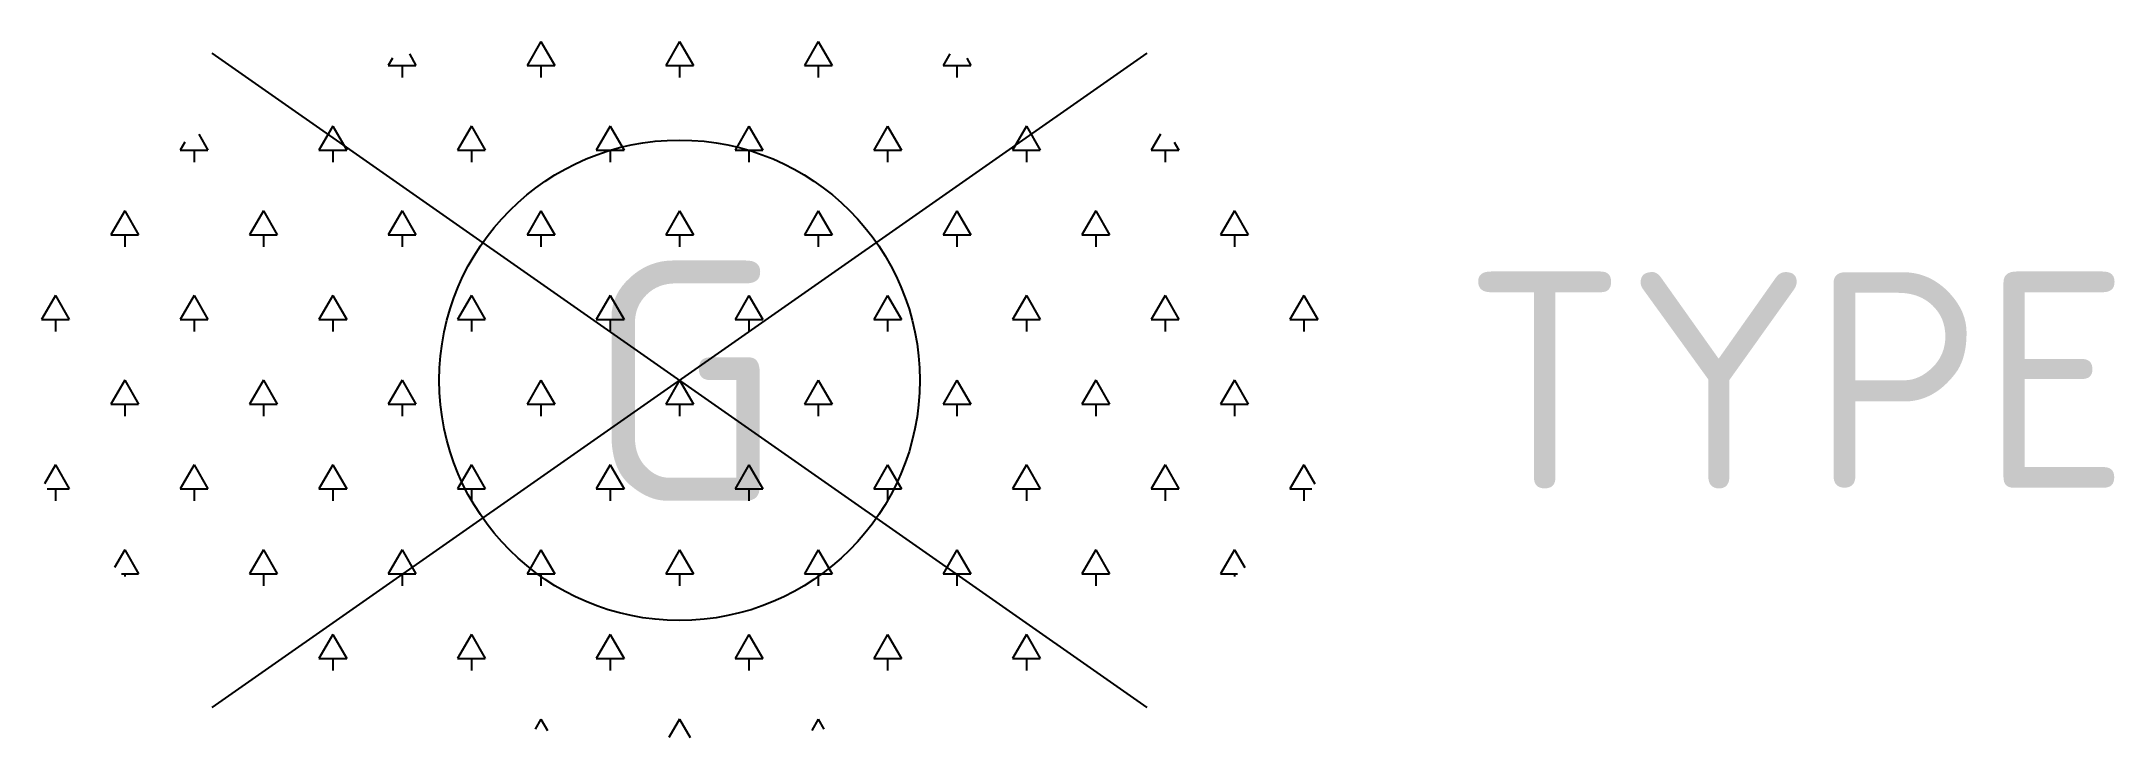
# Model space of a CAD drawing. Extents: x -5.3 to 11.9, y -3 to 2.8.
import ezdxf
from ezdxf.enums import TextEntityAlignment as Align

# ---------------------------------------------------------------- set-up
doc = ezdxf.new("R2010")
doc.units = 0
doc.styles.add('NLCS-ISO', font='NLCS-ISO.ttf')

msp = doc.modelspace()

# ---------------------------------------------------------------- linework, layer by layer
for p, q in [((-1.155, 2.821), (-1.27, 2.621)), ((-1.155, 2.821), (-1.039, 2.621)), ((0, 2.821), (-0.115, 2.621)), ((0, 2.821), (0.115, 2.621)), ((1.155, 2.821), (1.039, 2.621)), ((1.155, 2.821), (1.27, 2.621)), ((-3.891, -2.724), (3.891, 2.724)), ((3.891, -2.724), (-3.891, 2.724)), ((-2.39, 2.682), (-2.425, 2.621)), ((-2.425, 2.621), (-2.194, 2.621)), ((-2.309, 2.621), (-2.309, 2.521)), ((-2.249, 2.717), (-2.194, 2.621)), ((-1.27, 2.621), (-1.039, 2.621)), ((-1.155, 2.621), (-1.155, 2.521)), ((-0.115, 2.621), (0.115, 2.621)), ((0, 2.621), (0, 2.521)), ((1.039, 2.621), (1.27, 2.621)), ((1.155, 2.621), (1.155, 2.521)), ((2.249, 2.717), (2.194, 2.621)), ((2.194, 2.621), (2.425, 2.621)), ((2.309, 2.621), (2.309, 2.521)), ((2.39, 2.682), (2.425, 2.621)), ((-2.887, 2.116), (-3.002, 1.916)), ((-2.887, 2.116), (-2.771, 1.916)), ((-1.732, 2.116), (-1.848, 1.916)), ((-1.732, 2.116), (-1.617, 1.916)), ((-0.577, 2.116), (-0.693, 1.916)), ((-0.577, 2.116), (-0.462, 1.916)), ((0.577, 2.116), (0.462, 1.916)), ((0.577, 2.116), (0.693, 1.916)), ((1.732, 2.116), (1.617, 1.916)), ((1.732, 2.116), (1.848, 1.916)), ((2.887, 2.116), (2.771, 1.916)), ((2.887, 2.116), (3.002, 1.916)), ((-4.118, 1.983), (-4.157, 1.916)), ((-4.157, 1.916), (-3.926, 1.916)), ((-4.041, 1.916), (-4.041, 1.816)), ((-4.003, 2.05), (-3.926, 1.916)), ((-3.002, 1.916), (-2.771, 1.916)), ((-2.887, 1.916), (-2.887, 1.816)), ((-1.848, 1.916), (-1.617, 1.916)), ((-1.732, 1.916), (-1.732, 1.816)), ((-0.693, 1.916), (-0.462, 1.916)), ((-0.577, 1.916), (-0.577, 1.816)), ((0.462, 1.916), (0.693, 1.916)), ((0.577, 1.916), (0.577, 1.816)), ((1.617, 1.916), (1.848, 1.916)), ((1.732, 1.916), (1.732, 1.816)), ((2.771, 1.916), (3.002, 1.916)), ((2.887, 1.916), (2.887, 1.816)), ((4.003, 2.05), (3.926, 1.916)), ((3.926, 1.916), (4.157, 1.916)), ((4.041, 1.916), (4.041, 1.816)), ((4.118, 1.983), (4.157, 1.916)), ((-4.619, 1.411), (-4.734, 1.211)), ((-4.619, 1.411), (-4.503, 1.211)), ((-3.464, 1.411), (-3.58, 1.211)), ((-3.464, 1.411), (-3.349, 1.211)), ((-2.309, 1.411), (-2.425, 1.211)), ((-2.309, 1.411), (-2.194, 1.211)), ((-1.155, 1.411), (-1.27, 1.211)), ((-1.155, 1.411), (-1.039, 1.211)), ((0, 1.411), (-0.115, 1.211)), ((0, 1.411), (0.115, 1.211)), ((1.155, 1.411), (1.039, 1.211)), ((1.155, 1.411), (1.27, 1.211)), ((2.309, 1.411), (2.194, 1.211)), ((2.309, 1.411), (2.425, 1.211)), ((3.464, 1.411), (3.349, 1.211)), ((3.464, 1.411), (3.58, 1.211)), ((4.619, 1.411), (4.503, 1.211)), ((4.619, 1.411), (4.734, 1.211)), ((-4.734, 1.211), (-4.503, 1.211)), ((-4.619, 1.211), (-4.619, 1.111)), ((-3.58, 1.211), (-3.349, 1.211)), ((-3.464, 1.211), (-3.464, 1.111)), ((-2.425, 1.211), (-2.194, 1.211)), ((-2.309, 1.211), (-2.309, 1.111)), ((-1.27, 1.211), (-1.039, 1.211)), ((-1.155, 1.211), (-1.155, 1.111)), ((-0.115, 1.211), (0.115, 1.211)), ((0, 1.211), (0, 1.111)), ((1.039, 1.211), (1.27, 1.211)), ((1.155, 1.211), (1.155, 1.111)), ((2.194, 1.211), (2.425, 1.211)), ((2.309, 1.211), (2.309, 1.111)), ((3.349, 1.211), (3.58, 1.211)), ((3.464, 1.211), (3.464, 1.111)), ((4.503, 1.211), (4.734, 1.211)), ((4.619, 1.211), (4.619, 1.111)), ((-5.196, 0.705), (-5.312, 0.505)), ((-5.196, 0.705), (-5.081, 0.505)), ((-4.041, 0.705), (-4.157, 0.505)), ((-4.041, 0.705), (-3.926, 0.505)), ((-2.887, 0.705), (-3.002, 0.505)), ((-2.887, 0.705), (-2.771, 0.505)), ((-1.732, 0.705), (-1.848, 0.505)), ((-1.732, 0.705), (-1.617, 0.505)), ((-0.577, 0.705), (-0.693, 0.505)), ((-0.577, 0.705), (-0.462, 0.505)), ((0.577, 0.705), (0.462, 0.505)), ((0.577, 0.705), (0.693, 0.505)), ((1.732, 0.705), (1.617, 0.505)), ((1.732, 0.705), (1.848, 0.505)), ((2.887, 0.705), (2.771, 0.505)), ((2.887, 0.705), (3.002, 0.505)), ((4.041, 0.705), (3.926, 0.505)), ((4.041, 0.705), (4.157, 0.505)), ((5.196, 0.705), (5.081, 0.505)), ((5.196, 0.705), (5.312, 0.505)), ((-5.312, 0.505), (-5.081, 0.505)), ((-5.196, 0.505), (-5.196, 0.405)), ((-4.157, 0.505), (-3.926, 0.505)), ((-4.041, 0.505), (-4.041, 0.405)), ((-3.002, 0.505), (-2.771, 0.505)), ((-2.887, 0.505), (-2.887, 0.405)), ((-1.848, 0.505), (-1.617, 0.505)), ((-1.732, 0.505), (-1.732, 0.405)), ((-0.693, 0.505), (-0.462, 0.505)), ((-0.577, 0.505), (-0.577, 0.405)), ((0.462, 0.505), (0.693, 0.505)), ((0.577, 0.505), (0.577, 0.405)), ((1.617, 0.505), (1.848, 0.505)), ((1.732, 0.505), (1.732, 0.405)), ((2.771, 0.505), (3.002, 0.505)), ((2.887, 0.505), (2.887, 0.405)), ((3.926, 0.505), (4.157, 0.505)), ((4.041, 0.505), (4.041, 0.405)), ((5.081, 0.505), (5.312, 0.505)), ((5.196, 0.505), (5.196, 0.405)), ((-4.619, 0), (-4.734, -0.2)), ((-4.619, 0), (-4.503, -0.2)), ((-3.464, 0), (-3.58, -0.2)), ((-3.464, 0), (-3.349, -0.2)), ((-2.309, 0), (-2.425, -0.2)), ((-2.309, 0), (-2.194, -0.2)), ((-1.155, 0), (-1.27, -0.2)), ((-1.155, 0), (-1.039, -0.2)), ((0, 0), (-0.115, -0.2)), ((0, 0), (0.115, -0.2)), ((1.155, 0), (1.27, -0.2)), ((2.309, 0), (2.425, -0.2)), ((3.464, 0), (3.58, -0.2)), ((4.619, 0), (4.734, -0.2)), ((1.155, 0), (1.039, -0.2)), ((2.309, 0), (2.194, -0.2)), ((3.464, 0), (3.349, -0.2)), ((4.619, 0), (4.503, -0.2)), ((-4.734, -0.2), (-4.503, -0.2)), ((-4.619, -0.2), (-4.619, -0.3)), ((-3.58, -0.2), (-3.349, -0.2)), ((-3.464, -0.2), (-3.464, -0.3)), ((-2.425, -0.2), (-2.194, -0.2)), ((-2.309, -0.2), (-2.309, -0.3)), ((-1.27, -0.2), (-1.039, -0.2)), ((-1.155, -0.2), (-1.155, -0.3)), ((-0.115, -0.2), (0.115, -0.2)), ((0, -0.2), (0, -0.3)), ((1.039, -0.2), (1.27, -0.2)), ((1.155, -0.2), (1.155, -0.3)), ((2.194, -0.2), (2.425, -0.2)), ((2.309, -0.2), (2.309, -0.3)), ((3.349, -0.2), (3.58, -0.2)), ((3.464, -0.2), (3.464, -0.3)), ((4.503, -0.2), (4.734, -0.2)), ((4.619, -0.2), (4.619, -0.3)), ((-5.196, -0.705), (-5.287, -0.863)), ((-5.196, -0.705), (-5.081, -0.905)), ((-4.041, -0.705), (-4.157, -0.905)), ((-4.041, -0.705), (-3.926, -0.905)), ((-2.887, -0.705), (-3.002, -0.905)), ((-2.887, -0.705), (-2.771, -0.905)), ((-1.732, -0.705), (-1.848, -0.905)), ((-1.732, -0.705), (-1.617, -0.905)), ((-0.577, -0.705), (-0.693, -0.905)), ((-0.577, -0.705), (-0.462, -0.905)), ((0.577, -0.705), (0.462, -0.905)), ((0.577, -0.705), (0.693, -0.905)), ((1.732, -0.705), (1.617, -0.905)), ((1.732, -0.705), (1.848, -0.905)), ((2.887, -0.705), (2.771, -0.905)), ((2.887, -0.705), (3.002, -0.905)), ((4.041, -0.705), (3.926, -0.905)), ((4.041, -0.705), (4.157, -0.905)), ((5.196, -0.705), (5.081, -0.905)), ((5.196, -0.705), (5.287, -0.863)), ((-5.263, -0.905), (-5.081, -0.905)), ((-5.196, -0.905), (-5.196, -1.005)), ((-4.157, -0.905), (-3.926, -0.905)), ((-4.041, -0.905), (-4.041, -1.005)), ((-3.002, -0.905), (-2.771, -0.905)), ((-2.887, -0.905), (-2.887, -1.005)), ((-1.848, -0.905), (-1.617, -0.905)), ((-1.732, -0.905), (-1.732, -1.005)), ((-0.693, -0.905), (-0.462, -0.905)), ((-0.577, -0.905), (-0.577, -1.005)), ((0.462, -0.905), (0.693, -0.905)), ((0.577, -0.905), (0.577, -1.005)), ((1.617, -0.905), (1.848, -0.905)), ((1.732, -0.905), (1.732, -1.005)), ((2.771, -0.905), (3.002, -0.905)), ((2.887, -0.905), (2.887, -1.005)), ((3.926, -0.905), (4.157, -0.905)), ((4.041, -0.905), (4.041, -1.005)), ((5.081, -0.905), (5.263, -0.905)), ((5.196, -0.905), (5.196, -1.005)), ((-4.619, -1.411), (-4.705, -1.56)), ((-4.619, -1.411), (-4.503, -1.611)), ((-3.464, -1.411), (-3.58, -1.611)), ((-3.464, -1.411), (-3.349, -1.611)), ((-2.309, -1.411), (-2.425, -1.611)), ((-2.309, -1.411), (-2.194, -1.611)), ((-1.155, -1.411), (-1.27, -1.611)), ((-1.155, -1.411), (-1.039, -1.611)), ((0, -1.411), (-0.115, -1.611)), ((0, -1.411), (0.115, -1.611)), ((1.155, -1.411), (1.039, -1.611)), ((1.155, -1.411), (1.27, -1.611)), ((2.309, -1.411), (2.194, -1.611)), ((2.309, -1.411), (2.425, -1.611)), ((3.464, -1.411), (3.349, -1.611)), ((3.464, -1.411), (3.58, -1.611)), ((4.619, -1.411), (4.503, -1.611)), ((4.619, -1.411), (4.705, -1.56)), ((-4.645, -1.611), (-4.503, -1.611)), ((-4.619, -1.611), (-4.619, -1.633)), ((-3.58, -1.611), (-3.349, -1.611)), ((-3.464, -1.611), (-3.464, -1.711)), ((-2.425, -1.611), (-2.194, -1.611)), ((-2.309, -1.611), (-2.309, -1.711)), ((-1.27, -1.611), (-1.039, -1.611)), ((-1.155, -1.611), (-1.155, -1.711)), ((-0.115, -1.611), (0.115, -1.611)), ((0, -1.611), (0, -1.711)), ((1.039, -1.611), (1.27, -1.611)), ((1.155, -1.611), (1.155, -1.711)), ((2.194, -1.611), (2.425, -1.611)), ((2.309, -1.611), (2.309, -1.711)), ((3.349, -1.611), (3.58, -1.611)), ((3.464, -1.611), (3.464, -1.711)), ((4.503, -1.611), (4.645, -1.611)), ((4.619, -1.611), (4.619, -1.633)), ((-2.887, -2.116), (-3.002, -2.316)), ((-2.887, -2.116), (-2.771, -2.316)), ((-1.732, -2.116), (-1.848, -2.316)), ((-1.732, -2.116), (-1.617, -2.316)), ((-0.577, -2.116), (-0.693, -2.316)), ((-0.577, -2.116), (-0.462, -2.316)), ((0.577, -2.116), (0.462, -2.316)), ((0.577, -2.116), (0.693, -2.316)), ((1.732, -2.116), (1.617, -2.316)), ((1.732, -2.116), (1.848, -2.316)), ((2.887, -2.116), (2.771, -2.316)), ((2.887, -2.116), (3.002, -2.316)), ((-3.002, -2.316), (-2.771, -2.316)), ((-2.887, -2.316), (-2.887, -2.416)), ((-1.848, -2.316), (-1.617, -2.316)), ((-1.732, -2.316), (-1.732, -2.416)), ((-0.693, -2.316), (-0.462, -2.316)), ((-0.577, -2.316), (-0.577, -2.416)), ((0.462, -2.316), (0.693, -2.316)), ((0.577, -2.316), (0.577, -2.416)), ((1.617, -2.316), (1.848, -2.316)), ((1.732, -2.316), (1.732, -2.416)), ((2.771, -2.316), (3.002, -2.316)), ((2.887, -2.316), (2.887, -2.416)), ((-1.155, -2.821), (-1.202, -2.904)), ((-1.155, -2.821), (-1.1, -2.915)), ((0, -2.821), (-0.089, -2.975)), ((0, -2.821), (0.089, -2.975)), ((1.155, -2.821), (1.1, -2.915)), ((1.155, -2.821), (1.202, -2.904))]:
    msp.add_line(p, q)
msp.add_circle((0, 0), 2)

# ---------------------------------------------------------------- texts
at = {"style": 'NLCS-ISO'}
msp.add_text('G', height=2, dxfattribs=at).set_placement((-0.771, -1.009))
msp.add_attdef('TYPE', text='', height=1.8, dxfattribs=at).set_placement((6.525, 0), align=Align.MIDDLE_LEFT)

doc.saveas('drawing.dxf')
